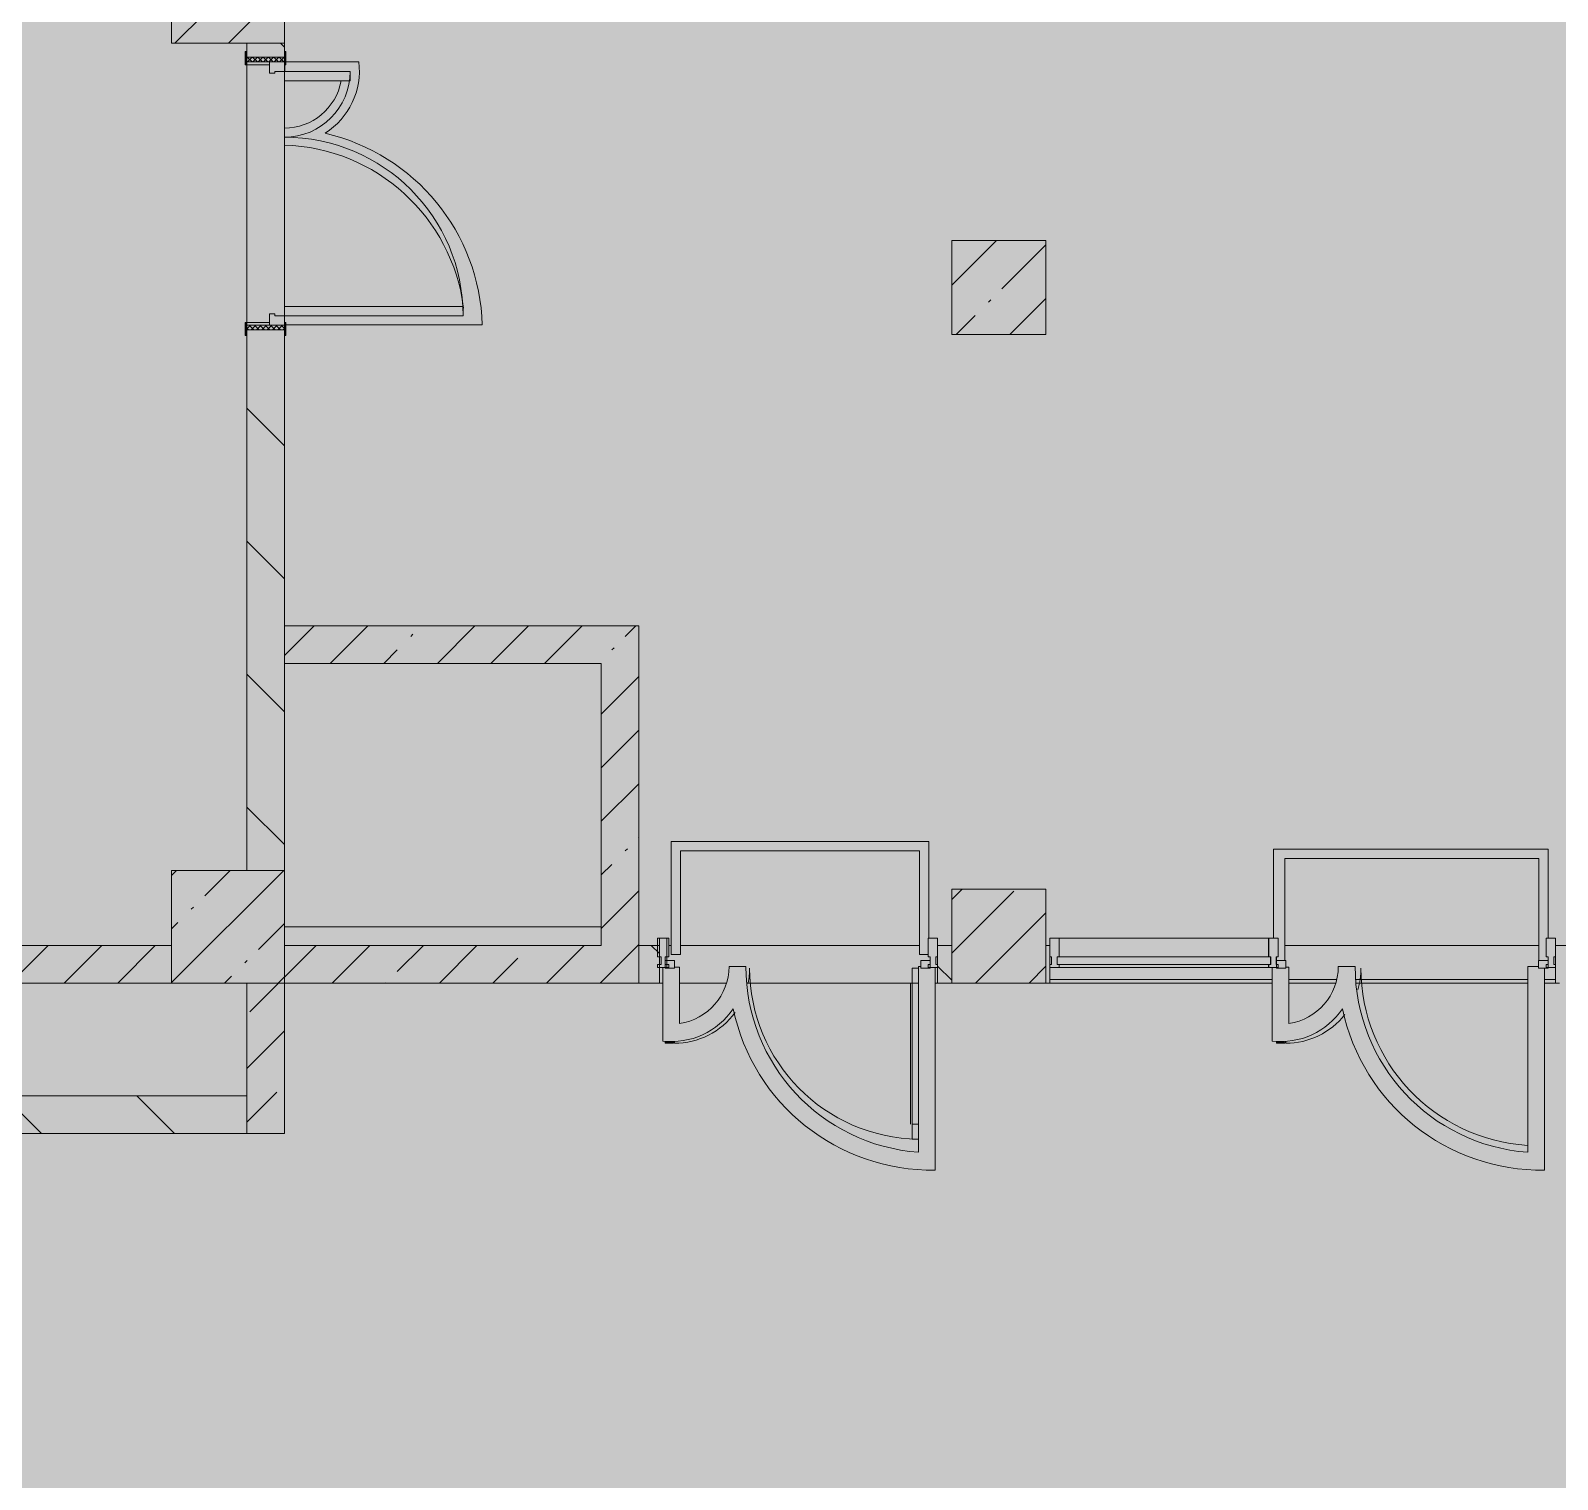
# Model space of a CAD drawing. Header units: millimetres. Extents: x -6228 to 201956, y -8553 to 30426.
# Drawn here: x 65410 to 73530, y 9060 to 16767 of the extents above; entities that cross this region are included whole.
import ezdxf

# ---------------------------------------------------------------- set-up
doc = ezdxf.new("R2010")
doc.units = ezdxf.units.MM
doc.layers.add('A-DETL-GENF-1', color=7, linetype='Continuous', lineweight=9, true_color=0xc0c0c0, transparency=0.4)
for name, color, linetype, lineweight, true_color in [('A-DETL-GENF-2', 7, 'Continuous', 5, 0xe2e2e2), ('A-DETL-GENF-4', 7, 'Continuous', 5, 0xb7b7b7), ('A-DOOR-1', 7, 'Continuous', 5, 0xaaaaaa), ('A-DOOR-2', 7, 'Continuous', 5, 0xe2e2e2), ('A-DOOR-3', 7, 'Continuous', 5, 0xb7b7b7), ('A-DOOR-FRAM-1', 7, 'Continuous', 5, 0xe2e2e2), ('A-DOOR-FRAM-2', 7, 'Continuous', 5, 0xaaaaaa), ('A-DOOR-FRAM-3', 7, 'Continuous', 5, 0xb7b7b7), ('A-FLOR-2', 7, 'Continuous', 5, 0xb7b7b7), ('A-GLAZ-CURT-1', 7, 'Continuous', 5, 0x737373), ('A-GLAZ-CWMG-2', 7, 'Continuous', 5, 0x737373), ('A-WALL-2', 7, 'Continuous', 9, 0x737373), ('I-WALL-2', 7, 'Continuous', 5, 0x737373), ('S-COLS-1', 7, 'Continuous', 5, 0x737373)]:
    doc.layers.add(name, color=color, linetype=linetype, lineweight=lineweight, true_color=true_color)
doc.layers.add('I-WALL', color=7, linetype='Continuous', lineweight=5)
doc.layers.add('S-COLS', color=7, linetype='Continuous', lineweight=5)
pattern_1 = [(135, (0, 0), (-353.5534, -353.5534), [])]
pattern_2 = [(45, (0, 0), (-285.1231, 285.1231), []), (45, (285.12, 0), (-285.1231, 285.1231), [504.031, -100.806, 16.764, -84.042])]

# ---------------------------------------------------------------- blocks, each defined once
blk = doc.blocks.new('BSC_Колонна _Прямоугольная - 600х600-23205240-2_1_2_птичка копия 1')
at = {"layer": 'S-COLS'}
h = blk.add_hatch(dxfattribs=at)
h.set_pattern_fill('FP_18', color=256, style=0, pattern_type=2)
h.set_pattern_definition([(45, (-66460, -12000), (-285.1231, 285.1231), []), (45, (-66174.88, -12000), (-285.1231, 285.1231), [504.031, -100.806, 16.764, -84.042])])
h.paths.add_polyline_path([(-300, -300), (300, -300), (300, 300), (-300, 300), (-300, 58.3)])
at = {"layer": 'S-COLS-1'}
for p, q in [((300, 300), (-300, 300)), ((-300, 300), (-300, -300)), ((300, -300), (300, 300)), ((-300, -300), (300, -300))]:
    blk.add_line(p, q, dxfattribs=at)
blk = doc.blocks.new('BSC_Колонна _Прямоугольная - 600х600-V21-2_1_2_птичка копия 1')
at = {"layer": 'S-COLS'}
h = blk.add_hatch(dxfattribs=at)
h.set_pattern_fill('FP_27', color=256, style=0, pattern_type=2)
h.set_pattern_definition([(45, (-66460, -17000), (-285.1231, 285.1231), []), (45, (-66174.88, -17000), (-285.1231, 285.1231), [504.031, -100.806, 16.764, -84.042])])
h.paths.add_polyline_path([(-300, -300), (300, -300), (300, 300), (-300, 300)])
at = {"layer": 'S-COLS-1'}
for p, q in [((300, 300), (-300, 300)), ((-300, 300), (-300, -300)), ((300, -300), (300, 300)), ((-300, -300), (300, -300))]:
    blk.add_line(p, q, dxfattribs=at)
blk = doc.blocks.new('110_Дверь_СКБ_2Ст - Д-6_л__ ДОО_Дв_1450x2100h_Дверь из раздевальной в коридор-V25-2_1_2_птичка копия 1')
at = {"layer": 'A-DOOR-1'}
h = blk.add_hatch(dxfattribs=at)
h.set_pattern_fill('FP_39', color=256, style=0, pattern_type=2)
h.set_pattern_definition([(135, (1576.41, 164.685), (-14.14214, -14.14214), []), (225, (1576.41, 164.685), (14.14214, -14.14214), [])])
h.paths.add_polyline_path([(737.5, 100), (712.5, 100), (712.5, -100), (737.5, -100)])
at = {"layer": 'A-DOOR-2'}
for points in [[(662.5, 100), (662.5, 1050), (612.5, 1050), (612.5, 100)], [(-587.5, 324.7), (-587.5, 450), (-637.5, 450), (-637.5, 100), (-587.5, 100)]]:
    blk.add_hatch(color=256, dxfattribs=at).paths.add_polyline_path(points)
h = blk.add_hatch(color=256, dxfattribs=at)
h.paths.add_polyline_path([(712.5, 100), (662.5, 100), (662.5, 50), (652.5, 50), (652.5, 20), (712.5, 20)])
h.paths.add_polyline_path([(-627.5, 20), (-627.5, 50), (-637.5, 50), (-637.5, 100), (-687.5, 100), (-687.5, 20), (-670.1, 20)])
at = {"layer": 'A-DOOR-FRAM-1'}
for points in [[(-672.5, 100), (-672.5, 108), (-742.5, 108), (-742.5, 100)], [(767.5, 100), (767.5, 108), (697.5, 108), (697.5, 100)], [(-672.5, 20), (-687.5, 20), (-687.5, -100), (-672.5, -100)], [(712.5, 20), (697.5, 20), (697.5, -100), (712.5, -100)], [(-672.5, -100), (-742.5, -100), (-742.5, -108), (-672.5, -108)], [(767.5, -108), (767.5, -100), (697.5, -100), (697.5, -108)]]:
    blk.add_hatch(color=256, dxfattribs=at).paths.add_polyline_path(points)
at = {"layer": 'A-DOOR-FRAM-2'}
h = blk.add_hatch(dxfattribs=at)
h.set_pattern_fill('FP_40', color=256, style=0, pattern_type=2)
h.set_pattern_definition([(45, (-546.384, 164.685), (-14.1421, 14.1421), []), (135, (-546.384, 164.685), (-14.1421, -14.1421), [])])
h.paths.add_polyline_path([(-687.5, -100), (-687.5, 100), (-712.5, 100), (-712.5, -100)])
at = {"layer": 'A-DOOR-3'}
for p, q in [((662.5, 1050), (612.5, 1050)), ((612.5, 1050), (612.5, 100)), ((662.5, 100), (662.5, 1050)), ((-637.5, 450), (-637.5, 100)), ((-587.5, 450), (-637.5, 450)), ((-587.5, 100), (-587.5, 450)), ((-637.5, 100), (-587.5, 100)), ((612.5, 100), (662.5, 100))]:
    blk.add_line(p, q, dxfattribs=at)
for centre, radius, start, end in [((662.5, 100), 950, 90, 180), ((-637.5, 100), 350, 360, 90)]:
    blk.add_arc(centre, radius, start, end, dxfattribs=at)
at = {"layer": 'A-DOOR-FRAM-3'}
for p, q in [((-672.5, 108), (-742.5, 108)), ((-742.5, 108), (-742.5, 100)), ((-742.5, 100), (-672.5, 100)), ((-687.5, 100), (-712.5, 100)), ((-712.5, 100), (-712.5, -100)), ((-637.5, 100), (-687.5, 100)), ((-687.5, 100), (-687.5, 20)), ((-687.5, -100), (-687.5, 100)), ((-672.5, 100), (-672.5, 108)), ((-637.5, 50), (-637.5, 100)), ((662.5, 100), (662.5, 50)), ((712.5, 100), (662.5, 100)), ((767.5, 108), (697.5, 108)), ((697.5, 108), (697.5, 100)), ((697.5, 100), (767.5, 100)), ((712.5, 20), (712.5, 100)), ((737.5, 100), (712.5, 100)), ((712.5, 100), (712.5, -100)), ((737.5, -100), (737.5, 100)), ((767.5, 100), (767.5, 108)), ((-687.5, 20), (-627.5, 20)), ((-672.5, 20), (-687.5, 20)), ((-687.5, 20), (-687.5, -100)), ((-672.5, -100), (-672.5, 20)), ((-627.5, 50), (-637.5, 50)), ((-627.5, 20), (-627.5, 50)), ((662.5, 50), (652.5, 50)), ((652.5, 50), (652.5, 20)), ((652.5, 20), (712.5, 20)), ((712.5, 20), (697.5, 20)), ((697.5, 20), (697.5, -100)), ((712.5, -100), (712.5, 20)), ((-672.5, -100), (-742.5, -100)), ((-742.5, -100), (-742.5, -108)), ((-742.5, -108), (-672.5, -108)), ((-712.5, -100), (-687.5, -100)), ((-687.5, -100), (-672.5, -100)), ((-672.5, -108), (-672.5, -100)), ((697.5, -100), (712.5, -100)), ((767.5, -100), (697.5, -100)), ((697.5, -100), (697.5, -108)), ((697.5, -108), (767.5, -108)), ((712.5, -100), (737.5, -100)), ((767.5, -108), (767.5, -100))]:
    blk.add_line(p, q, dxfattribs=at)
blk = doc.blocks.new('BSC_Колонна _Прямоугольная - 500х500-V76-2_1_2_птичка копия 1')
at = {"layer": 'S-COLS'}
h = blk.add_hatch(dxfattribs=at)
h.set_pattern_fill('FP_78', color=256, style=0, pattern_type=2)
h.set_pattern_definition([(45, (-70560, -15400), (-285.1231, 285.1231), []), (45, (-70274.88, -15400), (-285.1231, 285.1231), [504.031, -100.806, 16.764, -84.042])])
h.paths.add_polyline_path([(-250, -250), (250, -250), (250, 250), (-250, 250)])
at = {"layer": 'S-COLS-1'}
for p, q in [((250, 250), (-250, 250)), ((-250, 250), (-250, -250)), ((250, -250), (250, 250)), ((-250, -250), (250, -250))]:
    blk.add_line(p, q, dxfattribs=at)
blk = doc.blocks.new('Прямоугольный импост - Импост структурный с накладкой - 160мм Темный-33326475-2_1_2_птичка копия 1')
at = {"layer": 'A-GLAZ-CWMG-2'}
for p, q in [((-50, 40), (-50, 140)), ((-50, 140), (0, 140)), ((0, 140), (0, 40)), ((-40, 40), (-50, 40)), ((-50, -17), (-50, 0)), ((-50, 0), (-40, 0)), ((-40, 0), (-40, 40)), ((-10, 40), (-10, 0)), ((0, 40), (-10, 40)), ((-10, 0), (0, 0)), ((0, 0), (0, -17)), ((0, -17), (-50, -17))]:
    blk.add_line(p, q, dxfattribs=at)
blk = doc.blocks.new('Дверь_Витражная_остекление_ - ВВ-6 остекление-32274838-2_1_2_птичка копия 1')
at = {"layer": 'A-DETL-GENF-2'}
for points in [[(-610, 930), (-642.6, 930), (-642.6, 20), (-610, 20), (-610, 872.7)], [(705, 420), (660, 420), (660, 410.2), (705, 410.4)]]:
    blk.add_hatch(color=256, dxfattribs=at).paths.add_polyline_path(points)
at = {"layer": 'A-DETL-GENF-4'}
for p, q in [((-642.6, 930), (-610, 930)), ((-610, 930), (-642.6, 930)), ((-610, 930), (-610, 20)), ((-610, 20), (-610, 930)), ((-642.6, 850), (-610, 850)), ((-601, 850), (-601, 100)), ((705, 420), (660, 420)), ((660, 420), (660, 410.2)), ((705, 420), (660, 420)), ((660, 420), (660, 410.2)), ((705, 420), (705, 408.4)), ((705, 408.4), (705, 420)), ((-642.6, 100), (-610, 100)), ((-610, 20), (-642.6, 20)), ((-642.6, 20), (-610, 20))]:
    blk.add_line(p, q, dxfattribs=at)
at = {"layer": 'A-DOOR-3'}
for p, q in [((655, 420), (655, 410.4)), ((-655, 20), (-705, 20)), ((-705, 20), (-705, -20)), ((-655, -20), (-655, 20)), ((705, 20), (655, 20)), ((655, 20), (655, -20)), ((705, -20), (705, 20)), ((-705, -20), (-655, -20)), ((655, -20), (705, -20))]:
    blk.add_line(p, q, dxfattribs=at)
for centre, radius, start, end in [((-655, 20), 910, 360, 89.20859), ((655, 20), 400, 90, 143.87233), ((655, 20), 400, 168.59224, 180)]:
    blk.add_arc(centre, radius, start, end, dxfattribs=at)
blk = doc.blocks.new('Прямоугольный импост - Импост структурный с накладкой - 160мм Темный-33326241-2_1_2_птичка копия 1')
at = {"layer": 'A-GLAZ-CWMG-2'}
for p, q in [((-25, 40), (-25, 140)), ((-25, 140), (25, 140)), ((25, 140), (25, 40)), ((-15, 40), (-25, 40)), ((-25, -17), (-25, 0)), ((-25, 0), (-15, 0)), ((-15, 0), (-15, 40)), ((15, 40), (15, 0)), ((25, 40), (15, 40)), ((15, 0), (25, 0)), ((25, 0), (25, -17)), ((25, -17), (-25, -17))]:
    blk.add_line(p, q, dxfattribs=at)
blk = doc.blocks.new('Прямоугольный импост - Импост структурный с накладкой - 160мм Темный-33326242-2_1_2_птичка копия 1')
at = {"layer": 'A-GLAZ-CWMG-2'}
for p, q in [((0, 140), (-50, 140)), ((-50, 140), (-50, 40)), ((0, 40), (0, 140)), ((-50, 40), (-40, 40)), ((-40, 0), (-50, 0)), ((-50, 0), (-50, -17)), ((-40, 40), (-40, 0)), ((-10, 0), (-10, 40)), ((-10, 40), (0, 40)), ((0, 0), (-10, 0)), ((0, -17), (0, 0)), ((-50, -17), (0, -17))]:
    blk.add_line(p, q, dxfattribs=at)
blk = doc.blocks.new('Прямоугольный импост - Импост структурный с накладкой - 160мм Темный-33326237-2_1_2_птичка копия 1')
at = {"layer": 'A-GLAZ-CWMG-2'}
for p, q in [((-50, 40), (-50, 140)), ((-50, 140), (0, 140)), ((0, 140), (0, 40)), ((-40, 40), (-50, 40)), ((-50, -17), (-50, 0)), ((-50, 0), (-40, 0)), ((-40, 0), (-40, 40)), ((-10, 40), (-10, 0)), ((0, 40), (-10, 40)), ((-10, 0), (0, 0)), ((0, 0), (0, -17)), ((0, -17), (-50, -17))]:
    blk.add_line(p, q, dxfattribs=at)
blk = doc.blocks.new('Дверь_Витражная_остекление_ - В-18-32468702-2_1_2_птичка копия 1')
at = {"layer": 'A-DETL-GENF-2'}
blk.add_hatch(color=256, dxfattribs=at).paths.add_polyline_path([(677.5, 420), (683.2, 410.4), (722.5, 410.4), (722.5, 420), (683.2, 420)])
at = {"layer": 'A-DETL-GENF-4'}
for p, q in [((722.5, 420), (677.5, 420)), ((677.5, 420), (677.5, 409.8)), ((722.5, 420), (677.5, 420)), ((677.5, 420), (677.5, 409.8)), ((722.5, 420), (722.5, 408.9)), ((722.5, 408.9), (722.5, 420))]:
    blk.add_line(p, q, dxfattribs=at)
at = {"layer": 'A-DOOR-3'}
for p, q in [((672.5, 420), (672.5, 409.2)), ((-672.5, 20), (-722.5, 20)), ((-722.5, 20), (-722.5, -20)), ((-672.5, -20), (-672.5, 20)), ((722.5, 20), (672.5, 20)), ((672.5, 20), (672.5, -20)), ((722.5, -20), (722.5, 20)), ((-722.5, -20), (-672.5, -20)), ((672.5, -20), (722.5, -20))]:
    blk.add_line(p, q, dxfattribs=at)
for centre, radius, start, end in [((-672.5, 20), 945, 360, 86.42063), ((672.5, 20), 400, 90, 141.82821), ((672.5, 20), 400, 163.22836, 180)]:
    blk.add_arc(centre, radius, start, end, dxfattribs=at)
blk = doc.blocks.new('Системная панель - Стекло - 40мм-32468815-2_1_2_птичка копия 1')
at = {"layer": 'A-GLAZ-CURT-1'}
for p, q in [((567, 0), (-567, 0)), ((-567, 0), (-567, -40)), ((567, -40), (567, 0)), ((-567, -40), (567, -40))]:
    blk.add_line(p, q, dxfattribs=at)
blk = doc.blocks.new('Прямоугольный импост - Импост структурный с накладкой - 160мм Темный-33326239-2_1_2_птичка копия 1')
at = {"layer": 'A-GLAZ-CWMG-2'}
for p, q in [((-25, 40), (-25, 140)), ((-25, 140), (25, 140)), ((25, 140), (25, 40)), ((-15, 40), (-25, 40)), ((-25, -17), (-25, 0)), ((-25, 0), (-15, 0)), ((-15, 0), (-15, 40)), ((15, 40), (15, 0)), ((25, 40), (15, 40)), ((15, 0), (25, 0)), ((25, 0), (25, -17)), ((25, -17), (-25, -17))]:
    blk.add_line(p, q, dxfattribs=at)
blk = doc.blocks.new('Прямоугольный импост - Импост структурный с накладкой - 160мм Темный-32468813-2_1_2_птичка копия 1')
at = {"layer": 'A-GLAZ-CWMG-2'}
for p, q in [((70880, 11940), (71994, 11940)), ((70880, 11783), (71994, 11783))]:
    blk.add_line(p, q, dxfattribs=at)

msp = doc.modelspace()

# ---------------------------------------------------------------- hatches: boundary and pattern name
at = {"layer": 'A-DETL-GENF-1'}
msp.add_hatch(color=256, dxfattribs=at).paths.add_polyline_path([(75860, -280), (75860, 3300), (84860, 3300), (84860, 27350), (41910, 27350), (41910, 23778), (38760, 23778), (38760, -280), (75659.7, -280)])
at = {"layer": 'I-WALL'}
h = msp.add_hatch(dxfattribs=at)
h.set_pattern_fill('FP_31', color=256, style=0, pattern_type=2)
h.set_pattern_definition(pattern_1)
h.paths.add_polyline_path([(66560, 12300), (66760, 12300), (66760, 15175), (66560, 15175), (66560, 14320.5)])
h.paths.add_polyline_path([(66760, 16625), (66760, 16700), (66560, 16700), (66560, 16625)])
h.paths.add_polyline_path([(66560, 17300), (66760, 17300), (66760, 22700), (66560, 22700), (66560, 18844.7)])
h.paths.add_polyline_path([(66760, 23300), (66760, 24050), (66560, 24050), (66560, 23300)])
h.paths.add_polyline_path([(66760, 25950), (66760, 26500), (66560, 26500), (66560, 25950)])
h = msp.add_hatch(dxfattribs=at)
h.set_pattern_fill('FP_28', color=256, style=0, pattern_type=2)
h.set_pattern_definition(pattern_2)
h.paths.add_polyline_path([(68445, 13400), (68645, 13400), (68645, 13600), (66760, 13600), (66760, 13400), (66984.7, 13400)])
h = msp.add_hatch(dxfattribs=at)
h.set_pattern_fill('FP_28', color=256, style=0, pattern_type=2)
h.set_pattern_definition(pattern_2)
h.paths.add_polyline_path([(68445, 11700), (68645, 11700), (68645, 13400), (68445, 13400), (68445, 11900)])
h = msp.add_hatch(dxfattribs=at)
h.set_pattern_fill('FP_28', color=256, style=0, pattern_type=2)
h.set_pattern_definition(pattern_2)
h.paths.add_polyline_path([(61160, 11700), (66160, 11700), (66160, 11900), (60760, 11900), (60760, 11700), (60912.3, 11700)])
h.paths.add_polyline_path([(54760, 11700), (60160, 11700), (60160, 11900), (54760, 11900)])
h = msp.add_hatch(dxfattribs=at)
h.set_pattern_fill('FP_28', color=256, style=0, pattern_type=2)
h.set_pattern_definition(pattern_2)
h.paths.add_polyline_path([(68445, 11700), (68445, 11900), (66760, 11900), (66760, 11700), (66984.7, 11700)])
h = msp.add_hatch(dxfattribs=at)
h.set_pattern_fill('FP_31', color=256, style=0, pattern_type=2)
h.set_pattern_definition(pattern_1)
h.paths.add_polyline_path([(70830, 11700), (70830, 11900), (70810, 11900), (70810, 11700)])
h.paths.add_polyline_path([(75480, 11700), (75480, 11900), (73520, 11900), (73520, 11700), (73924.7, 11700)])
h.paths.add_polyline_path([(68645, 11700), (68754, 11700), (68754, 11900), (68645, 11900)])
h.paths.add_polyline_path([(70310, 11700), (70310, 11900), (70234, 11900), (70234, 11700)])
h = msp.add_hatch(dxfattribs=at)
h.set_pattern_fill('FP_28', color=256, style=0, pattern_type=2)
h.set_pattern_definition(pattern_2)
h.paths.add_polyline_path([(66560, 10900), (66760, 10900), (66760, 11700), (66560, 11700), (66560, 11100)])
h = msp.add_hatch(dxfattribs=at)
h.set_pattern_fill('FP_31', color=256, style=0, pattern_type=2)
h.set_pattern_definition(pattern_1)
h.paths.add_polyline_path([(65249.8, 10900), (66560, 10900), (66560, 11100), (62160, 11100), (62160, 10900), (63514.8, 10900)])
at = {"layer": 'S-COLS'}
h = msp.add_hatch(dxfattribs=at)
h.set_pattern_fill('FP_28', color=256, style=0, pattern_type=2)
h.set_pattern_definition(pattern_2)
h.paths.add_polyline_path([(70454.7, 11700), (70810, 11700), (70810, 12200), (70310, 12200), (70310, 11700)])

# ---------------------------------------------------------------- linework, layer by layer
at = {"layer": 'A-FLOR-2'}
for p, q in [((66763, 16582.6), (66763, 16550)), ((67156.1, 16600), (66768, 16600)), ((66760, 16248.1), (66760, 16158)), ((66768, 15201.1), (67812.4, 15201.1)), ((70186.8, 12453), (68816.8, 12453)), ((68816.8, 12453), (68816.8, 11853)), ((70186.8, 11940), (70186.8, 12453)), ((68866.8, 11853), (68866.8, 12403)), ((68866.8, 12403), (70136.8, 12403)), ((70136.8, 12403), (70136.8, 11853)), ((73480.5, 12412.4), (72020.7, 12412.4)), ((72020.7, 12412.4), (72020.7, 11940)), ((72080.7, 11820), (72080.7, 12362.4)), ((72080.7, 12362.4), (73430.5, 12362.4)), ((73430.5, 12362.4), (73430.5, 11820)), ((73480.5, 11940), (73480.5, 12412.4)), ((68445, 12000), (66760, 12000)), ((68772.5, 11783), (68772.5, 11392.1)), ((68816.8, 11853), (68866.8, 11853)), ((68861.9, 11785.1), (68834, 11785.1)), ((68861.9, 11485.1), (68861.9, 11785.1)), ((69214, 11788.1), (69124.4, 11788.1)), ((70144, 11788.1), (70131.6, 11788.1)), ((70131.6, 11788.1), (70131.6, 10800.5)), ((70136.8, 11853), (70184, 11853)), ((70221.4, 10705.4), (70221.4, 11783)), ((72012.5, 11783), (72012.5, 11392.1)), ((72101.9, 11785.1), (72085, 11785.1)), ((72101.9, 11485.1), (72101.9, 11785.1)), ((72454, 11788.1), (72364.4, 11788.1)), ((73430, 11788.1), (73371.6, 11788.1)), ((73371.6, 11788.1), (73371.6, 10800.5)), ((73461.4, 10705.4), (73461.4, 11780)), ((68772.5, 11700), (68754, 11700)), ((70234, 11700), (70221.4, 11700)), ((70830, 11720), (72012.5, 11720)), ((72012.5, 11700), (70830, 11700)), ((72101.9, 11720), (72356.1, 11720)), ((72457.6, 11720), (73371.6, 11720)), ((73461.4, 11720), (73520, 11720)), ((73520, 11700), (73461.4, 11700))]:
    msp.add_line(p, q, dxfattribs=at)
for centre, radius, start, end in [((66763.8, 16553.3), 395, 302.61833, 6.79242), ((66760, 16554.3), 306.2, 270, 349.74815), ((66733.8, 15169.3), 1079, 1.68848, 76.98917), ((66730, 15168.2), 990.3, 7.11312, 88.26401), ((68818.2, 11788.1), 306.2, 278.22053, 360), ((70204.3, 11788.1), 990.3, 180, 265.79425), ((72058.2, 11788.1), 306.2, 278.22053, 360), ((73444.3, 11788.1), 990.3, 180, 265.79425), ((68819.2, 11784.3), 395, 263.20758, 326.07537), ((70203.2, 11784.3), 1079, 191.7891, 270.96685), ((72059.2, 11784.3), 395, 263.20758, 326.07537), ((73443.2, 11784.3), 1079, 191.7891, 270.96685)]:
    msp.add_arc(centre, radius, start, end, dxfattribs=at)
at = {"layer": 'A-WALL-2'}
for p, q in [((68645, 11700), (68645, 11900)), ((66560, 10900), (66560, 11100))]:
    msp.add_line(p, q, dxfattribs=at)
at = {"layer": 'I-WALL-2'}
for p, q in [((66560, 16700), (66560, 16655)), ((66760, 16655), (66760, 16700)), ((66560, 15215), (66560, 16582.6)), ((66760, 16500), (66760, 16248.1)), ((66760, 16158), (66760, 15300)), ((66560, 15145), (66560, 12300)), ((66760, 12300), (66760, 15145)), ((68645, 13600), (66760, 13600)), ((68645, 11900), (68645, 13600)), ((66760, 13400), (68445, 13400)), ((68445, 13400), (68445, 11900)), ((66160, 11900), (60760, 11900)), ((68445, 11900), (66760, 11900)), ((68754, 11900), (68645, 11900)), ((68754, 11700), (68754, 11900)), ((68804, 11900), (68816.8, 11900)), ((68866.8, 11900), (70136.8, 11900)), ((70310, 11900), (70234, 11900)), ((70234, 11900), (70234, 11700)), ((70310, 11700), (70310, 11900)), ((70830, 11900), (70810, 11900)), ((70810, 11900), (70810, 11700)), ((70830, 11700), (70830, 11900)), ((72080.7, 11900), (73430.5, 11900)), ((75480, 11900), (73520, 11900)), ((73520, 11900), (73520, 11700)), ((64460, 11700), (66160, 11700)), ((66560, 11700), (66560, 11100)), ((66760, 10900), (66760, 11700)), ((66760, 11700), (68754, 11700)), ((69109.8, 11700), (68861.9, 11700)), ((70131.6, 11700), (69218.7, 11700)), ((70234, 11700), (70310, 11700)), ((70830, 11700), (70810, 11700)), ((72349.8, 11700), (72101.9, 11700)), ((73371.6, 11700), (72458.7, 11700)), ((73540, 11700), (73520, 11700)), ((66560, 11100), (64460, 11100)), ((61960, 10900), (66760, 10900))]:
    msp.add_line(p, q, dxfattribs=at)
at = {"layer": 'S-COLS-1'}
for p, q in [((70810, 12200), (70310, 12200)), ((70310, 12200), (70310, 11900)), ((70810, 11900), (70810, 12200)), ((70310, 11900), (70310, 11700)), ((70810, 11700), (70810, 11900)), ((70310, 11700), (70810, 11700))]:
    msp.add_line(p, q, dxfattribs=at)

# ---------------------------------------------------------------- block references
at = {"layer": 'A-DOOR-3'}
for name, p, rotation in [('110_Дверь_СКБ_2Ст - Д-6_л__ ДОО_Дв_1450x2100h_Дверь из раздевальной в коридор-V25-2_1_2_птичка копия 1', (66660, 15912.5), 269.9999999999999), ('Дверь_Витражная_остекление_ - ВВ-6 остекление-32274838-2_1_2_птичка копия 1', (69489, 11800), 180), ('Дверь_Витражная_остекление_ - В-18-32468702-2_1_2_птичка копия 1', (72757.5, 11800), 180)]:
    msp.add_blockref(name, p, dxfattribs=dict(at, rotation=rotation))
at = {"layer": 'A-GLAZ-CURT-1', "rotation": 180}
msp.add_blockref('Системная панель - Стекло - 40мм-32468815-2_1_2_птичка копия 1', (71437, 11800), dxfattribs=at)
at = {"layer": 'A-GLAZ-CWMG-2', "extrusion": (0, 0, -1)}
for name, p in [('Прямоугольный импост - Импост структурный с накладкой - 160мм Темный-33326241-2_1_2_птичка копия 1', (-68769, 11800)), ('Прямоугольный импост - Импост структурный с накладкой - 160мм Темный-33326475-2_1_2_птичка копия 1', (-68754, 11800)), ('Прямоугольный импост - Импост структурный с накладкой - 160мм Темный-33326237-2_1_2_птичка копия 1', (-70830, 11800)), ('Прямоугольный импост - Импост структурный с накладкой - 160мм Темный-33326239-2_1_2_птичка копия 1', (-72019, 11800)), ('Прямоугольный импост - Импост структурный с накладкой - 160мм Темный-33326241-2_1_2_птичка копия 1', (-72020, 11800))]:
    msp.add_blockref(name, p, dxfattribs=at)
at = {"layer": 'A-GLAZ-CWMG-2'}
for name, p in [('Прямоугольный импост - Импост структурный с накладкой - 160мм Темный-33326242-2_1_2_птичка копия 1', (70234, 11800)), ('Прямоугольный импост - Импост структурный с накладкой - 160мм Темный-32468813-2_1_2_птичка копия 1', (0, 0)), ('Прямоугольный импост - Импост структурный с накладкой - 160мм Темный-33326242-2_1_2_птичка копия 1', (73520, 11800))]:
    msp.add_blockref(name, p, dxfattribs=at)
at = {"layer": 'S-COLS-1'}
for name, p in [('BSC_Колонна _Прямоугольная - 600х600-V21-2_1_2_птичка копия 1', (66460, 17000)), ('BSC_Колонна _Прямоугольная - 500х500-V76-2_1_2_птичка копия 1', (70560, 15400)), ('BSC_Колонна _Прямоугольная - 600х600-23205240-2_1_2_птичка копия 1', (66460, 12000))]:
    msp.add_blockref(name, p, dxfattribs=at)

doc.saveas('drawing.dxf')
